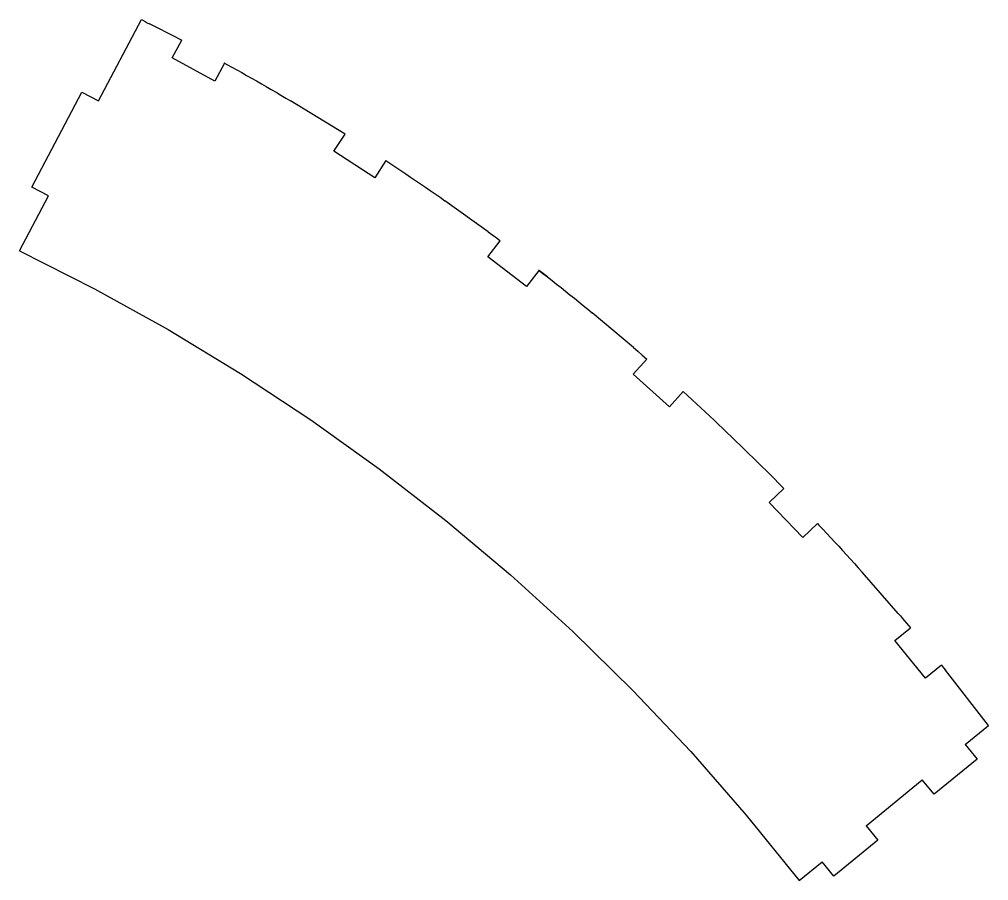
# Model space of a CAD drawing. Extents: x -27280 to 27280, y -16671 to 16671.
# Drawn here: x -8638 to -6768, y 12947 to 14610 of the extents above; entities that cross this region are included whole.
import ezdxf

# ---------------------------------------------------------------- set-up
doc = ezdxf.new("R2010")
doc.units = 0
doc.header["$MEASUREMENT"] = 0
doc.layers.get('0').update_dxf_attribs({"linetype": 'CONTINUOUS'})

msp = doc.modelspace()

# ---------------------------------------------------------------- linework, layer by layer
for p, q in [((-8485.2, 14452.2), (-8402, 14609.8)), ((-8402, 14609.8), (-8399.6, 14608.4)), ((-8399.6, 14608.4), (-8395.4, 14605.9)), ((-8395.4, 14605.9), (-8391.1, 14603.4)), ((-8391.1, 14603.4), (-8386.8, 14600.9)), ((-8333.3, 14574.3), (-8386.8, 14600.9)), ((-8343.2, 14535.3), (-8324.5, 14569.7)), ((-8333.3, 14574.3), (-8324.5, 14569.7)), ((-8324.5, 14569.7), (-8324.5, 14569.7)), ((-8260.5, 14490.5), (-8343.2, 14535.3)), ((-8241.8, 14525.1), (-8260.5, 14490.5)), ((-8241.8, 14525.1), (-8237.5, 14522.8)), ((-8241.7, 14525.1), (-8241.8, 14525.1)), ((-8237.5, 14522.8), (-8227.9, 14517.5)), ((-8227.9, 14517.5), (-8218.4, 14512.2)), ((-8218.4, 14512.2), (-8208.9, 14506.9)), ((-8208.9, 14506.9), (-8199.4, 14501.5)), ((-8199.4, 14501.5), (-8190, 14496.2)), ((-8190, 14496.2), (-8180.5, 14490.8)), ((-8180.5, 14490.8), (-8171, 14485.3)), ((-8171, 14485.3), (-8161.6, 14479.9)), ((-8161.6, 14479.9), (-8152.2, 14474.4)), ((-8613.6, 14286.1), (-8517.1, 14469)), ((-8517.1, 14469), (-8485.2, 14452.2)), ((-8152.2, 14474.4), (-8142.7, 14469)), ((-8142.7, 14469), (-8133.3, 14463.4)), ((-8133.3, 14463.4), (-8123.9, 14457.9)), ((-8123.9, 14457.9), (-8114.6, 14452.4)), ((-8009.5, 14388.1), (-8114.6, 14452.4)), ((-8030.9, 14355.3), (-8009.5, 14388.1)), ((-8009.5, 14388.1), (-8009.6, 14388.1)), ((-7952.1, 14304.1), (-8030.9, 14355.3)), ((-7930.6, 14337.2), (-7952.1, 14304.1)), ((-7930.6, 14337.2), (-7921.1, 14330.9)), ((-7921.1, 14330.9), (-7911.5, 14324.5)), ((-7911.5, 14324.5), (-7902, 14318.1)), ((-7902, 14318.1), (-7892.5, 14311.7)), ((-7892.5, 14311.7), (-7883, 14305.3)), ((-7883, 14305.3), (-7873.5, 14298.9)), ((-7873.5, 14298.9), (-7864, 14292.4)), ((-7864, 14292.4), (-7854.6, 14285.9)), ((-8637.9, 14163.1), (-8581.8, 14269.3)), ((-8581.8, 14269.3), (-8613.6, 14286.1)), ((-7854.6, 14285.9), (-7845.1, 14279.4)), ((-7845.1, 14279.4), (-7835.7, 14272.9)), ((-7835.7, 14272.9), (-7826.3, 14266.3)), ((-7826.3, 14266.3), (-7816.9, 14259.7)), ((-7733.2, 14199.5), (-7816.9, 14259.7)), ((-7733.2, 14199.5), (-7724.3, 14192.9)), ((-7733.8, 14151.3), (-7710, 14182.3)), ((-7724.3, 14192.9), (-7715.4, 14186.4)), ((-7715.4, 14186.4), (-7710, 14182.3)), ((-7710, 14182.3), (-7710, 14182.3)), ((-7710, 14182.3), (-7710, 14182.3)), ((-7710, 14182.3), (-7710, 14182.3)), ((-7710, 14182.3), (-7710, 14182.3)), ((-7710, 14182.3), (-7710, 14182.3)), ((-8637.9, 14163.1), (-8492.7, 14089.6)), ((-7659.2, 14094), (-7733.8, 14151.3)), ((-7635.2, 14125.3), (-7659.2, 14094)), ((-7636.3, 14126.2), (-7635.2, 14125.3)), ((-7636.3, 14126.2), (-7635.2, 14125.3)), ((-7635.2, 14125.3), (-7635.2, 14125.3)), ((-7634.2, 14124.5), (-7635.2, 14125.3)), ((-7635.2, 14125.3), (-7634.2, 14124.5)), ((-7618.9, 14112.5), (-7634.2, 14124.5)), ((-7634.2, 14124.5), (-7627.6, 14119.4)), ((-7627.6, 14119.4), (-7618.9, 14112.5)), ((-7618.9, 14112.5), (-7610.2, 14105.7)), ((-7610.2, 14105.7), (-7601.5, 14098.8)), ((-8492.7, 14089.6), (-8350.5, 14010.7)), ((-7601.5, 14098.8), (-7592.8, 14092)), ((-7592.8, 14092), (-7584.2, 14085.1)), ((-7584.2, 14085.1), (-7575.6, 14078.1)), ((-7575.6, 14078.1), (-7567, 14071.2)), ((-7567, 14071.2), (-7558.4, 14064.2)), ((-7558.4, 14064.2), (-7549.8, 14057.2)), ((-7549.8, 14057.2), (-7541.2, 14050.2)), ((-7541.2, 14050.2), (-7532.7, 14043.2)), ((-7453.2, 13976.2), (-7532.7, 14043.2)), ((-8350.5, 14010.7), (-8211.4, 13926.3)), ((-7453.2, 13976.2), (-7444.8, 13968.9)), ((-7453.5, 13924.6), (-7427.3, 13953.7)), ((-7444.8, 13968.9), (-7436.4, 13961.6)), ((-7436.4, 13961.6), (-7428, 13954.3)), ((-7428, 13954.3), (-7427.3, 13953.7)), ((-8211.4, 13926.3), (-8075.7, 13836.7)), ((-7383.5, 13861.8), (-7453.5, 13924.6)), ((-7357.2, 13891.1), (-7383.5, 13861.8)), ((-7357.2, 13891.1), (-7348.6, 13883.3)), ((-7348.6, 13883.3), (-7340, 13875.4)), ((-7340, 13875.4), (-7331.5, 13867.5)), ((-7331.5, 13867.5), (-7322.9, 13859.6)), ((-7322.9, 13859.6), (-7314.4, 13851.7)), ((-7314.4, 13851.7), (-7305.9, 13843.8)), ((-7305.9, 13843.8), (-7297.5, 13835.8)), ((-8075.7, 13836.7), (-7943.5, 13741.9)), ((-7297.5, 13835.8), (-7289, 13827.8)), ((-7289, 13827.8), (-7280.5, 13819.8)), ((-7280.5, 13819.8), (-7272.1, 13811.7)), ((-7272.1, 13811.7), (-7263.7, 13803.7)), ((-7188.9, 13730.2), (-7263.7, 13803.7)), ((-7943.5, 13741.9), (-7815, 13642.1)), ((-7188.9, 13730.2), (-7181, 13722.3)), ((-7181, 13722.3), (-7173.2, 13714.3)), ((-7173.2, 13714.3), (-7165.3, 13706.3)), ((-7191.4, 13677), (-7163.1, 13704.1)), ((-7165.3, 13706.3), (-7163.1, 13704.1)), ((-7163.1, 13704.1), (-7163.1, 13704.1)), ((-7126.5, 13609.1), (-7191.4, 13677)), ((-7815, 13642.1), (-7690.5, 13537.4)), ((-7098, 13636.3), (-7126.5, 13609.1)), ((-7098, 13636.3), (-7098, 13636.3)), ((-7098, 13636.3), (-7095.2, 13633.4)), ((-7095.2, 13633.4), (-7087.6, 13625.2)), ((-7087.6, 13625.2), (-7079.9, 13617)), ((-7079.9, 13617), (-7072.2, 13608.8)), ((-7072.2, 13608.8), (-7064.6, 13600.5)), ((-7064.6, 13600.5), (-7057, 13592.3)), ((-7057, 13592.3), (-7049.4, 13584)), ((-7049.4, 13584), (-7041.8, 13575.7)), ((-7041.8, 13575.7), (-7034.2, 13567.3)), ((-7034.2, 13567.3), (-7026.7, 13559)), ((-7026.7, 13559), (-7019.2, 13550.6)), ((-7019.2, 13550.6), (-7011.7, 13542.2)), ((-6942.1, 13462.7), (-7011.7, 13542.2)), ((-7690.5, 13537.4), (-7570.1, 13428)), ((-6942.1, 13462.7), (-6938.1, 13458)), ((-6938.1, 13458), (-6934.1, 13453.2)), ((-6934.1, 13453.2), (-6930.1, 13448.5)), ((-6930.1, 13448.5), (-6926.1, 13443.8)), ((-7570.1, 13428), (-7454, 13314.1)), ((-6949, 13410.2), (-6918.7, 13435)), ((-6926.1, 13443.8), (-6922.1, 13439.1)), ((-6922.1, 13439.1), (-6918.7, 13435)), ((-6889.3, 13337.5), (-6949, 13410.2)), ((-6858.8, 13362.5), (-6889.3, 13337.5)), ((-6858.8, 13362.5), (-6855.1, 13357.9)), ((-6855.1, 13357.9), (-6851.2, 13353.1)), ((-6767.8, 13246.5), (-6851.2, 13353.1)), ((-7454, 13314.1), (-7342.3, 13195.8)), ((-6812.9, 13209.4), (-6767.8, 13246.5)), ((-6812.9, 13209.4), (-6790.1, 13181.6)), ((-7342.3, 13195.8), (-7235.3, 13073.3)), ((-6790.1, 13181.6), (-6872.9, 13113.7)), ((-7004.2, 13052.5), (-6895.7, 13141.5)), ((-6872.9, 13113.7), (-6895.7, 13141.5)), ((-7235.3, 13073.3), (-7133.1, 12946.8)), ((-7004.2, 13052.5), (-6981.4, 13024.7)), ((-6981.4, 13024.7), (-7066.1, 12955.2)), ((-7133.1, 12946.8), (-7088.9, 12983)), ((-7066.1, 12955.2), (-7088.9, 12983))]:
    msp.add_line(p, q)

doc.saveas('drawing.dxf')
